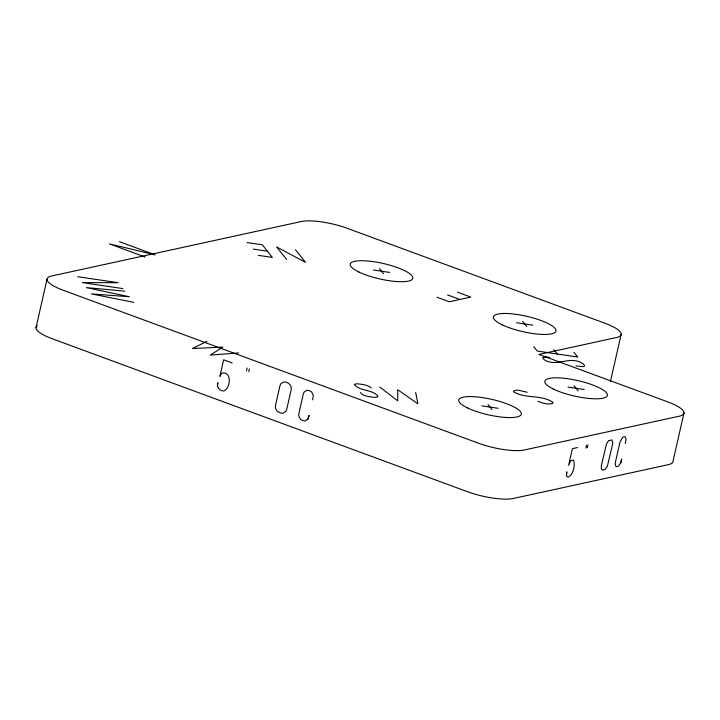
<?xml version="1.0" encoding="UTF-8"?>
<svg xmlns="http://www.w3.org/2000/svg" width="720" height="720" viewBox="0 0 720 720"><rect width="100%" height="100%" fill="white"/><g stroke="black" fill="none" stroke-linecap="round" stroke-linejoin="round"><path stroke-width="1.08" d="M217.503 385.767L217.854 382.68C216.252 386.775 219.573 391.14 223.866 390.987C230.031 388.719 232.524 372.591 222.894 372.879L221.535 373.473L219.861 376.407L223.632 359.793L232.227 362.952M566.334 474.75L566.82 471.825L566.523 476.127L567.936 477.261C573.633 474.84 575.136 465.453 573.642 460.116L570.825 460.728L568.611 465.282L572.391 448.668L577.548 447.534M36 327.735L47.016 279.243M246.483 370.881L247.14 368.019M248.742 371.709L249.39 368.847M312.651 399.861L313.281 395.433L311.625 391.977A8.982 7.695 77.7 0 0 306.972 390.258L304.119 392.058L303.345 393.849L298.818 413.775L298.728 415.8L300.402 419.193A8.982 7.695 77.7 0 0 305.055 420.912L307.89 419.175L309.078 415.584L307.89 419.175M585.9 448.065L586.548 445.203M587.259 447.768L587.907 444.906M610.407 381.663L621.18 334.251M625.284 443.52L626.058 439.254L625.302 436.923A8.982 4.059 -69.8 0 0 622.503 437.535L619.911 442.422L615.384 462.348L615.159 464.202L615.933 466.47A8.982 4.059 -69.8 0 0 618.723 465.858L620.667 462.996L621.711 459.234L620.667 462.996M684 412.911L672.984 461.403A34.209 8.451 12.8 0 1 668.214 464.688L513.279 498.483A34.209 8.451 12.8 0 1 467.424 491.688L52.191 338.742A34.209 8.451 12.8 0 1 37.287 325.773M207.027 341.28L192.474 348.534L222.84 347.103L210.267 355.086L238.689 352.944M124.929 291.159L86.31 287.604L129.384 296.748L91.332 293.895L133.866 302.355M247.14 242.541L262.296 244.791L272.385 257.427L258.417 255.357M253.431 249.12L267.408 251.19M373.419 270.018L389.628 272.421M516.6 322.758L532.809 325.161M77.652 276.705L118.179 282.708L82.35 282.591L122.877 288.594M549.738 357.462L545.517 356.985L542.871 357.525A15.768 3.897 12.8 0 0 545.013 360.207C557.127 367.074 570.15 355.446 582.354 363.375A15.768 3.897 12.8 0 1 584.487 366.057A6.858 1.692 12.8 0 1 581.877 366.615L575.973 365.877M567.999 387.117L584.208 389.511M481.923 405.882L498.132 408.285M457.398 292.149L470.781 297.081L449.271 301.77L436.923 297.225M447.552 294.912L459.891 299.457M119.439 241.695L155.232 254.88L109.413 243.882L145.206 257.067M527.121 392.238L518.103 390.141A15.768 3.897 12.8 0 0 513.54 391.131L513.684 391.833C525.474 399.087 541.17 394.308 552.816 402.291L552.978 402.984A15.768 3.897 12.8 0 1 548.415 403.974A6.858 1.692 12.8 0 1 543.519 403.245L537.93 401.346M379.782 387.036L397.755 400.842L397.674 389.691L417.906 403.83L415.629 392.346M573.984 352.323L577.755 357.048L537.228 351.045L533.745 346.689M553.761 349.65L557.235 354.006M522.684 321.426L526.725 326.484M574.083 385.785L578.124 390.843M379.503 268.695L383.544 273.744M488.007 404.559L492.048 409.608M295.452 249.696L305.541 262.341L276.57 246.906L286.668 259.542M371.331 388.089L369.729 386.658L365.445 385.056A15.768 3.897 12.8 0 0 356.85 383.787L354.276 384.363C359.28 391.491 372.033 388.917 377.712 396.072L377.829 396.792L375.282 397.368A15.768 3.897 12.8 0 1 366.687 396.099A6.858 1.692 12.8 0 1 362.376 394.506L360.378 392.553M275.535 405.288C274.437 409.734 278.577 413.316 282.78 413.262L285.876 411.336L286.704 409.401L291.132 389.916C292.23 385.479 288.126 381.771 283.878 381.879L280.791 383.859L279.954 385.803L275.535 405.288M601.38 465.48L601.326 469.062L602.928 470.178L605.295 469.278L607.41 466.128L612.522 444.537L612.774 442.503L611.955 439.947L608.607 440.685L606.492 443.871L601.38 465.48M301.401 221.517L51.786 275.958A34.209 8.451 12.8 0 0 63.207 290.259L478.44 443.196A34.209 8.451 12.8 0 0 524.295 449.991L679.23 416.205A34.209 8.451 12.8 0 0 667.809 401.904L538.938 354.438L616.41 337.545A34.209 8.451 12.8 0 0 604.989 323.244L347.256 228.312A34.209 8.451 12.8 0 0 301.401 221.517M553.563 389.151A32.076 7.92 12.8 0 0 606.213 396.954A32.076 7.92 12.8 0 0 568.53 378.837A32.076 7.92 12.8 0 0 553.563 389.151M502.164 324.801A32.076 7.92 12.8 0 0 554.814 332.595A32.076 7.92 12.8 0 0 517.131 314.478A32.076 7.92 12.8 0 0 502.164 324.801M467.496 407.925A32.076 7.92 12.8 0 0 520.137 415.728A32.076 7.92 12.8 0 0 482.454 397.602A32.076 7.92 12.8 0 0 467.496 407.925M358.983 272.061A32.076 7.92 12.8 0 0 411.633 279.864A32.076 7.92 12.8 0 0 373.95 261.738A32.076 7.92 12.8 0 0 358.983 272.061"/></g></svg>
